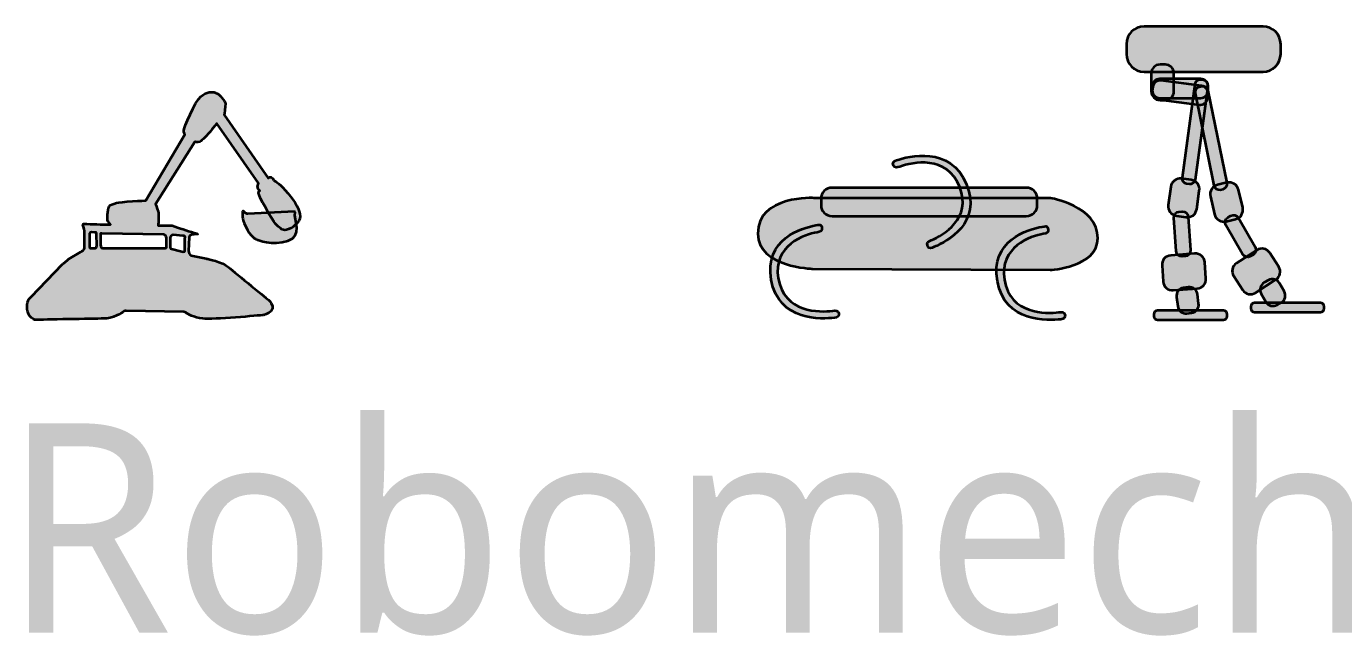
# Model space of a CAD drawing. Header units: inches. Extents: x 0.5 to 29.5, y -10.6 to -3.5.
# Drawn here: x 0.49 to 15.01, y -10.6 to -3.89 of the extents above; entities that cross this region are included whole.
import ezdxf

# ---------------------------------------------------------------- set-up
doc = ezdxf.new("R2010")
doc.units = ezdxf.units.IN
doc.header["$MEASUREMENT"] = 0
doc.layers.add('Layer 1', color=7, linetype='Continuous', lineweight=0)

# ---------------------------------------------------------------- blocks, each defined once
blk = doc.blocks.new('Block_1')
at = {"layer": 'Layer 1', "true_color": 0x000000, "transparency": 33554687}
h = blk.add_hatch(color=18, dxfattribs=at)
h.dxf.hatch_style = 2
edge = h.paths.add_edge_path()
edge.add_spline(control_points=[(11.765, -6.576), (11.765, -6.576), (9.149, -6.562), (9.149, -6.562), (9.149, -6.562), (8.55, -6.549), (8.546, -6.177), (8.543, -5.749), (9.17, -5.784), (9.17, -5.784), (9.17, -5.784), (11.762, -5.784), (11.762, -5.784), (11.762, -5.784), (12.289, -5.87), (12.289, -6.226), (12.289, -6.545), (11.765, -6.576), (11.765, -6.576)], knot_values=[0, 0, 0, 0, 1, 1, 1, 2, 2, 2, 3, 3, 3, 4, 4, 4, 5, 5, 5, 6, 6, 6, 6], degree=3, periodic=0)
at = {"layer": 'Layer 1', "color": 18, "lineweight": 35, "true_color": 0x000000}
blk.add_lwpolyline([(11.812, -5.763)], dxfattribs=at)
blk.add_open_spline([(11.765, -6.576), (11.765, -6.576), (9.149, -6.562), (9.149, -6.562), (9.149, -6.562), (8.55, -6.549), (8.546, -6.177), (8.543, -5.749), (9.17, -5.784), (9.17, -5.784), (9.17, -5.784), (11.762, -5.784), (11.762, -5.784), (11.762, -5.784), (12.289, -5.87), (12.289, -6.226), (12.289, -6.545), (11.765, -6.576), (11.765, -6.576)], degree=3, knots=[0, 0, 0, 0, 1, 1, 1, 2, 2, 2, 3, 3, 3, 4, 4, 4, 5, 5, 5, 6, 6, 6, 6], dxfattribs=at)
blk = doc.blocks.new('Block_0')
at = {"layer": 'Layer 1', "true_color": 0x000000, "transparency": 33554687}
h = blk.add_hatch(color=18, dxfattribs=at)
h.dxf.hatch_style = 2
edge = h.paths.add_edge_path()
edge.add_spline(control_points=[(10.418, -6.318), (10.43, -6.348), (10.456, -6.334), (10.486, -6.322), (10.634, -6.262), (11.013, -6.057), (10.843, -5.634), (10.669, -5.199), (10.202, -5.325), (10.073, -5.367), (10.042, -5.377), (10.026, -5.396), (10.038, -5.426), (10.038, -5.426), (10.038, -5.426), (10.038, -5.426), (10.049, -5.455), (10.081, -5.45), (10.11, -5.439), (10.246, -5.39), (10.629, -5.306), (10.77, -5.664), (10.904, -6.008), (10.587, -6.197), (10.456, -6.248), (10.426, -6.26), (10.401, -6.275), (10.413, -6.304), (10.413, -6.304), (10.418, -6.318), (10.418, -6.318)], knot_values=[0, 0, 0, 0, 1, 1, 1, 2, 2, 2, 3, 3, 3, 4, 4, 4, 5, 5, 5, 6, 6, 6, 7, 7, 7, 8, 8, 8, 9, 9, 9, 10, 10, 10, 10], degree=3, periodic=0)
h = blk.add_hatch(color=18, dxfattribs=at)
h.dxf.hatch_style = 2
edge = h.paths.add_edge_path()
edge.add_spline(control_points=[(11.501, -5.984), (11.501, -5.984), (9.364, -5.984), (9.364, -5.984), (9.296, -5.984), (9.242, -5.929), (9.242, -5.862), (9.242, -5.862), (9.242, -5.793), (9.242, -5.793), (9.242, -5.725), (9.296, -5.67), (9.364, -5.67), (9.364, -5.67), (11.501, -5.67), (11.501, -5.67), (11.568, -5.67), (11.623, -5.725), (11.623, -5.793), (11.623, -5.793), (11.623, -5.862), (11.623, -5.862), (11.623, -5.929), (11.568, -5.984), (11.501, -5.984)], knot_values=[0, 0, 0, 0, 1, 1, 1, 2, 2, 2, 3, 3, 3, 4, 4, 4, 5, 5, 5, 6, 6, 6, 7, 7, 7, 8, 8, 8, 8], degree=3, periodic=0)
h = blk.add_hatch(color=18, dxfattribs=at)
h.dxf.hatch_style = 2
edge = h.paths.add_edge_path()
edge.add_spline(control_points=[(9.25, -6.102), (9.245, -6.07), (9.216, -6.078), (9.185, -6.084), (9.027, -6.112), (8.614, -6.234), (8.693, -6.683), (8.773, -7.145), (9.256, -7.118), (9.391, -7.103), (9.423, -7.1), (9.443, -7.085), (9.438, -7.053), (9.438, -7.053), (9.438, -7.053), (9.438, -7.053), (9.433, -7.023), (9.401, -7.021), (9.37, -7.025), (9.226, -7.045), (8.834, -7.048), (8.771, -6.668), (8.71, -6.304), (9.06, -6.185), (9.199, -6.162), (9.23, -6.157), (9.258, -6.147), (9.252, -6.116), (9.252, -6.116), (9.25, -6.102), (9.25, -6.102)], knot_values=[0, 0, 0, 0, 1, 1, 1, 2, 2, 2, 3, 3, 3, 4, 4, 4, 5, 5, 5, 6, 6, 6, 7, 7, 7, 8, 8, 8, 9, 9, 9, 10, 10, 10, 10], degree=3, periodic=0)
h = blk.add_hatch(color=18, dxfattribs=at)
h.dxf.hatch_style = 2
edge = h.paths.add_edge_path()
edge.add_spline(control_points=[(11.74, -6.118), (11.735, -6.087), (11.706, -6.095), (11.675, -6.1), (11.518, -6.128), (11.104, -6.25), (11.183, -6.699), (11.264, -7.161), (11.746, -7.134), (11.882, -7.12), (11.914, -7.116), (11.933, -7.102), (11.928, -7.07), (11.928, -7.07), (11.928, -7.07), (11.928, -7.07), (11.923, -7.039), (11.891, -7.037), (11.86, -7.041), (11.716, -7.062), (11.324, -7.064), (11.261, -6.685), (11.201, -6.321), (11.55, -6.202), (11.689, -6.179), (11.72, -6.173), (11.748, -6.164), (11.743, -6.132), (11.743, -6.132), (11.74, -6.118), (11.74, -6.118)], knot_values=[0, 0, 0, 0, 1, 1, 1, 2, 2, 2, 3, 3, 3, 4, 4, 4, 5, 5, 5, 6, 6, 6, 7, 7, 7, 8, 8, 8, 9, 9, 9, 10, 10, 10, 10], degree=3, periodic=0)
at = {"layer": 'Layer 1', "color": 18, "lineweight": 35, "true_color": 0x000000}
for points, knots in [([(10.418, -6.318), (10.43, -6.348), (10.456, -6.334), (10.486, -6.322), (10.634, -6.262), (11.013, -6.057), (10.843, -5.634), (10.669, -5.199), (10.202, -5.325), (10.073, -5.367), (10.042, -5.377), (10.026, -5.396), (10.038, -5.426), (10.038, -5.426), (10.038, -5.426), (10.038, -5.426), (10.049, -5.455), (10.081, -5.45), (10.11, -5.439), (10.246, -5.39), (10.629, -5.306), (10.77, -5.664), (10.904, -6.008), (10.587, -6.197), (10.456, -6.248), (10.426, -6.26), (10.401, -6.275), (10.413, -6.304), (10.413, -6.304), (10.418, -6.318), (10.418, -6.318)], [0, 0, 0, 0, 1, 1, 1, 2, 2, 2, 3, 3, 3, 4, 4, 4, 5, 5, 5, 6, 6, 6, 7, 7, 7, 8, 8, 8, 9, 9, 9, 10, 10, 10, 10]), ([(11.501, -5.984), (11.501, -5.984), (9.364, -5.984), (9.364, -5.984), (9.296, -5.984), (9.242, -5.929), (9.242, -5.862), (9.242, -5.862), (9.242, -5.793), (9.242, -5.793), (9.242, -5.725), (9.296, -5.67), (9.364, -5.67), (9.364, -5.67), (11.501, -5.67), (11.501, -5.67), (11.568, -5.67), (11.623, -5.725), (11.623, -5.793), (11.623, -5.793), (11.623, -5.862), (11.623, -5.862), (11.623, -5.929), (11.568, -5.984), (11.501, -5.984)], [0, 0, 0, 0, 1, 1, 1, 2, 2, 2, 3, 3, 3, 4, 4, 4, 5, 5, 5, 6, 6, 6, 7, 7, 7, 8, 8, 8, 8]), ([(9.25, -6.102), (9.245, -6.07), (9.216, -6.078), (9.185, -6.084), (9.027, -6.112), (8.614, -6.234), (8.693, -6.683), (8.773, -7.145), (9.256, -7.118), (9.391, -7.103), (9.423, -7.1), (9.443, -7.085), (9.438, -7.053), (9.438, -7.053), (9.438, -7.053), (9.438, -7.053), (9.433, -7.023), (9.401, -7.021), (9.37, -7.025), (9.226, -7.045), (8.834, -7.048), (8.771, -6.668), (8.71, -6.304), (9.06, -6.185), (9.199, -6.162), (9.23, -6.157), (9.258, -6.147), (9.252, -6.116), (9.252, -6.116), (9.25, -6.102), (9.25, -6.102)], [0, 0, 0, 0, 1, 1, 1, 2, 2, 2, 3, 3, 3, 4, 4, 4, 5, 5, 5, 6, 6, 6, 7, 7, 7, 8, 8, 8, 9, 9, 9, 10, 10, 10, 10]), ([(11.74, -6.118), (11.735, -6.087), (11.706, -6.095), (11.675, -6.1), (11.518, -6.128), (11.104, -6.25), (11.183, -6.699), (11.264, -7.161), (11.746, -7.134), (11.882, -7.12), (11.914, -7.116), (11.933, -7.102), (11.928, -7.07), (11.928, -7.07), (11.928, -7.07), (11.928, -7.07), (11.923, -7.039), (11.891, -7.037), (11.86, -7.041), (11.716, -7.062), (11.324, -7.064), (11.261, -6.685), (11.201, -6.321), (11.55, -6.202), (11.689, -6.179), (11.72, -6.173), (11.748, -6.164), (11.743, -6.132), (11.743, -6.132), (11.74, -6.118), (11.74, -6.118)], [0, 0, 0, 0, 1, 1, 1, 2, 2, 2, 3, 3, 3, 4, 4, 4, 5, 5, 5, 6, 6, 6, 7, 7, 7, 8, 8, 8, 9, 9, 9, 10, 10, 10, 10])]:
    blk.add_open_spline(points, degree=3, knots=knots, dxfattribs=at)
at = {"layer": 'Layer 1'}
blk.add_blockref('Block_1', (0, 0), dxfattribs=at)
blk = doc.blocks.new('Block_6')
at = {"layer": 'Layer 1', "true_color": 0x000000, "transparency": 33554687}
h = blk.add_hatch(color=18, dxfattribs=at)
h.dxf.hatch_style = 2
edge = h.paths.add_edge_path()
edge.add_spline(control_points=[(14.108, -4.394), (14.108, -4.394), (12.799, -4.394), (12.799, -4.394), (12.691, -4.394), (12.604, -4.306), (12.604, -4.199), (12.604, -4.199), (12.604, -4.089), (12.604, -4.089), (12.604, -3.981), (12.691, -3.894), (12.799, -3.894), (12.799, -3.894), (14.108, -3.894), (14.108, -3.894), (14.215, -3.894), (14.302, -3.981), (14.302, -4.089), (14.302, -4.089), (14.302, -4.199), (14.302, -4.199), (14.302, -4.306), (14.215, -4.394), (14.108, -4.394)], knot_values=[0, 0, 0, 0, 1, 1, 1, 2, 2, 2, 3, 3, 3, 4, 4, 4, 5, 5, 5, 6, 6, 6, 7, 7, 7, 8, 8, 8, 8], degree=3, periodic=0)
h = blk.add_hatch(color=18, dxfattribs=at)
h.dxf.hatch_style = 2
edge = h.paths.add_edge_path()
edge.add_spline(control_points=[(13.029, -4.706), (13.029, -4.706), (12.974, -4.706), (12.974, -4.706), (12.92, -4.706), (12.877, -4.663), (12.877, -4.609), (12.877, -4.609), (12.877, -4.412), (12.877, -4.412), (12.877, -4.358), (12.92, -4.314), (12.974, -4.314), (12.974, -4.314), (13.029, -4.314), (13.029, -4.314), (13.083, -4.314), (13.127, -4.358), (13.127, -4.412), (13.127, -4.412), (13.127, -4.609), (13.127, -4.609), (13.127, -4.663), (13.083, -4.706), (13.029, -4.706)], knot_values=[0, 0, 0, 0, 1, 1, 1, 2, 2, 2, 3, 3, 3, 4, 4, 4, 5, 5, 5, 6, 6, 6, 7, 7, 7, 8, 8, 8, 8], degree=3, periodic=0)
h = blk.add_hatch(color=18, dxfattribs=at)
h.dxf.hatch_style = 2
edge = h.paths.add_edge_path()
edge.add_spline(control_points=[(12.986, -4.49), (12.986, -4.49), (13.431, -4.549), (13.431, -4.549), (13.476, -4.555), (13.508, -4.596), (13.502, -4.641), (13.502, -4.641), (13.496, -4.687), (13.496, -4.687), (13.49, -4.732), (13.449, -4.763), (13.404, -4.757), (13.404, -4.757), (12.958, -4.699), (12.958, -4.699), (12.913, -4.693), (12.882, -4.652), (12.888, -4.607), (12.888, -4.607), (12.894, -4.561), (12.894, -4.561), (12.9, -4.516), (12.941, -4.484), (12.986, -4.49)], knot_values=[0, 0, 0, 0, 1, 1, 1, 2, 2, 2, 3, 3, 3, 4, 4, 4, 5, 5, 5, 6, 6, 6, 7, 7, 7, 8, 8, 8, 8], degree=3, periodic=0)
h = blk.add_hatch(color=18, dxfattribs=at)
h.dxf.hatch_style = 2
edge = h.paths.add_edge_path()
edge.add_spline(control_points=[(12.97, -4.473), (12.97, -4.473), (13.42, -4.473), (13.42, -4.473), (13.465, -4.473), (13.502, -4.51), (13.502, -4.555), (13.502, -4.555), (13.502, -4.601), (13.502, -4.601), (13.502, -4.647), (13.465, -4.683), (13.42, -4.683), (13.42, -4.683), (12.97, -4.683), (12.97, -4.683), (12.925, -4.683), (12.888, -4.647), (12.888, -4.601), (12.888, -4.601), (12.888, -4.555), (12.888, -4.555), (12.888, -4.51), (12.925, -4.473), (12.97, -4.473)], knot_values=[0, 0, 0, 0, 1, 1, 1, 2, 2, 2, 3, 3, 3, 4, 4, 4, 5, 5, 5, 6, 6, 6, 7, 7, 7, 8, 8, 8, 8], degree=3, periodic=0)
h = blk.add_hatch(color=18, dxfattribs=at)
h.dxf.hatch_style = 2
edge = h.paths.add_edge_path()
edge.add_spline(control_points=[(13.298, -5.629), (13.298, -5.629), (13.266, -5.624), (13.266, -5.624), (13.234, -5.62), (13.212, -5.591), (13.216, -5.56), (13.216, -5.56), (13.357, -4.531), (13.357, -4.531), (13.361, -4.5), (13.39, -4.478), (13.421, -4.482), (13.421, -4.482), (13.454, -4.486), (13.454, -4.486), (13.485, -4.491), (13.507, -4.52), (13.503, -4.551), (13.503, -4.551), (13.363, -5.58), (13.363, -5.58), (13.358, -5.611), (13.329, -5.633), (13.298, -5.629)], knot_values=[0, 0, 0, 0, 1, 1, 1, 2, 2, 2, 3, 3, 3, 4, 4, 4, 5, 5, 5, 6, 6, 6, 7, 7, 7, 8, 8, 8, 8], degree=3, periodic=0)
h = blk.add_hatch(color=18, dxfattribs=at)
h.dxf.hatch_style = 2
edge = h.paths.add_edge_path()
edge.add_spline(control_points=[(13.667, -5.685), (13.667, -5.685), (13.635, -5.692), (13.635, -5.692), (13.604, -5.698), (13.574, -5.678), (13.567, -5.647), (13.567, -5.647), (13.359, -4.63), (13.359, -4.63), (13.353, -4.599), (13.373, -4.568), (13.404, -4.562), (13.404, -4.562), (13.436, -4.556), (13.436, -4.556), (13.467, -4.549), (13.498, -4.569), (13.504, -4.6), (13.504, -4.6), (13.712, -5.617), (13.712, -5.617), (13.718, -5.648), (13.698, -5.679), (13.667, -5.685)], knot_values=[0, 0, 0, 0, 1, 1, 1, 2, 2, 2, 3, 3, 3, 4, 4, 4, 5, 5, 5, 6, 6, 6, 7, 7, 7, 8, 8, 8, 8], degree=3, periodic=0)
h = blk.add_hatch(color=18, dxfattribs=at)
h.dxf.hatch_style = 2
edge = h.paths.add_edge_path()
edge.add_spline(control_points=[(13.258, -5.995), (13.258, -5.995), (13.154, -5.98), (13.154, -5.98), (13.096, -5.972), (13.055, -5.919), (13.063, -5.861), (13.063, -5.861), (13.091, -5.66), (13.091, -5.66), (13.099, -5.602), (13.153, -5.562), (13.211, -5.57), (13.211, -5.57), (13.316, -5.584), (13.316, -5.584), (13.374, -5.593), (13.414, -5.646), (13.406, -5.704), (13.406, -5.704), (13.378, -5.905), (13.378, -5.905), (13.37, -5.963), (13.316, -6.003), (13.258, -5.995)], knot_values=[0, 0, 0, 0, 1, 1, 1, 2, 2, 2, 3, 3, 3, 4, 4, 4, 5, 5, 5, 6, 6, 6, 7, 7, 7, 8, 8, 8, 8], degree=3, periodic=0)
h = blk.add_hatch(color=18, dxfattribs=at)
h.dxf.hatch_style = 2
edge = h.paths.add_edge_path()
edge.add_spline(control_points=[(13.804, -6.018), (13.804, -6.018), (13.702, -6.042), (13.702, -6.042), (13.645, -6.055), (13.587, -6.019), (13.574, -5.962), (13.574, -5.962), (13.528, -5.766), (13.528, -5.766), (13.515, -5.709), (13.551, -5.651), (13.608, -5.638), (13.608, -5.638), (13.71, -5.614), (13.71, -5.614), (13.767, -5.601), (13.825, -5.637), (13.838, -5.694), (13.838, -5.694), (13.884, -5.889), (13.884, -5.889), (13.897, -5.947), (13.861, -6.005), (13.804, -6.018)], knot_values=[0, 0, 0, 0, 1, 1, 1, 2, 2, 2, 3, 3, 3, 4, 4, 4, 5, 5, 5, 6, 6, 6, 7, 7, 7, 8, 8, 8, 8], degree=3, periodic=0)
h = blk.add_hatch(color=18, dxfattribs=at)
h.dxf.hatch_style = 2
edge = h.paths.add_edge_path()
edge.add_spline(control_points=[(13.218, -6.428), (13.218, -6.428), (13.253, -6.425), (13.253, -6.425), (13.287, -6.423), (13.313, -6.393), (13.31, -6.359), (13.31, -6.359), (13.284, -5.99), (13.284, -5.99), (13.281, -5.956), (13.251, -5.93), (13.217, -5.932), (13.217, -5.932), (13.182, -5.935), (13.182, -5.935), (13.148, -5.937), (13.122, -5.967), (13.125, -6.001), (13.125, -6.001), (13.152, -6.37), (13.152, -6.37), (13.154, -6.405), (13.184, -6.43), (13.218, -6.428)], knot_values=[0, 0, 0, 0, 1, 1, 1, 2, 2, 2, 3, 3, 3, 4, 4, 4, 5, 5, 5, 6, 6, 6, 7, 7, 7, 8, 8, 8, 8], degree=3, periodic=0)
h = blk.add_hatch(color=18, dxfattribs=at)
h.dxf.hatch_style = 2
edge = h.paths.add_edge_path()
edge.add_spline(control_points=[(13.968, -6.425), (13.968, -6.425), (13.998, -6.408), (13.998, -6.408), (14.028, -6.391), (14.038, -6.353), (14.021, -6.323), (14.021, -6.323), (13.836, -6.003), (13.836, -6.003), (13.819, -5.973), (13.781, -5.963), (13.751, -5.98), (13.751, -5.98), (13.721, -5.998), (13.721, -5.998), (13.691, -6.015), (13.681, -6.053), (13.698, -6.082), (13.698, -6.082), (13.883, -6.403), (13.883, -6.403), (13.9, -6.432), (13.938, -6.443), (13.968, -6.425)], knot_values=[0, 0, 0, 0, 1, 1, 1, 2, 2, 2, 3, 3, 3, 4, 4, 4, 5, 5, 5, 6, 6, 6, 7, 7, 7, 8, 8, 8, 8], degree=3, periodic=0)
h = blk.add_hatch(color=18, dxfattribs=at)
h.dxf.hatch_style = 2
edge = h.paths.add_edge_path()
edge.add_spline(control_points=[(14.25, -6.681), (14.25, -6.681), (14.025, -6.827), (14.025, -6.827), (13.978, -6.857), (13.915, -6.844), (13.884, -6.797), (13.884, -6.797), (13.785, -6.643), (13.785, -6.643), (13.755, -6.596), (13.768, -6.533), (13.815, -6.502), (13.815, -6.502), (14.04, -6.357), (14.04, -6.357), (14.087, -6.326), (14.15, -6.34), (14.181, -6.387), (14.181, -6.387), (14.28, -6.541), (14.28, -6.541), (14.311, -6.588), (14.297, -6.651), (14.25, -6.681)], knot_values=[0, 0, 0, 0, 1, 1, 1, 2, 2, 2, 3, 3, 3, 4, 4, 4, 5, 5, 5, 6, 6, 6, 7, 7, 7, 8, 8, 8, 8], degree=3, periodic=0)
h = blk.add_hatch(color=18, dxfattribs=at)
h.dxf.hatch_style = 2
edge = h.paths.add_edge_path()
edge.add_spline(control_points=[(13.384, -6.78), (13.384, -6.78), (13.12, -6.8), (13.12, -6.8), (13.063, -6.804), (13.013, -6.761), (13.009, -6.704), (13.009, -6.704), (12.996, -6.526), (12.996, -6.526), (12.991, -6.469), (13.034, -6.419), (13.091, -6.415), (13.091, -6.415), (13.355, -6.395), (13.355, -6.395), (13.412, -6.391), (13.462, -6.434), (13.466, -6.491), (13.466, -6.491), (13.479, -6.669), (13.479, -6.669), (13.483, -6.726), (13.441, -6.776), (13.384, -6.78)], knot_values=[0, 0, 0, 0, 1, 1, 1, 2, 2, 2, 3, 3, 3, 4, 4, 4, 5, 5, 5, 6, 6, 6, 7, 7, 7, 8, 8, 8, 8], degree=3, periodic=0)
h = blk.add_hatch(color=18, dxfattribs=at)
h.dxf.hatch_style = 2
edge = h.paths.add_edge_path()
edge.add_spline(control_points=[(14.121, -6.715), (14.121, -6.715), (14.166, -6.689), (14.166, -6.689), (14.209, -6.664), (14.265, -6.679), (14.29, -6.722), (14.29, -6.722), (14.341, -6.811), (14.341, -6.811), (14.366, -6.854), (14.351, -6.91), (14.308, -6.935), (14.308, -6.935), (14.263, -6.96), (14.263, -6.96), (14.22, -6.986), (14.164, -6.971), (14.139, -6.927), (14.139, -6.927), (14.088, -6.839), (14.088, -6.839), (14.063, -6.795), (14.078, -6.74), (14.121, -6.715)], knot_values=[0, 0, 0, 0, 1, 1, 1, 2, 2, 2, 3, 3, 3, 4, 4, 4, 5, 5, 5, 6, 6, 6, 7, 7, 7, 8, 8, 8, 8], degree=3, periodic=0)
h = blk.add_hatch(color=18, dxfattribs=at)
h.dxf.hatch_style = 2
edge = h.paths.add_edge_path()
edge.add_spline(control_points=[(13.233, -6.772), (13.233, -6.772), (13.284, -6.766), (13.284, -6.766), (13.334, -6.759), (13.379, -6.794), (13.386, -6.844), (13.386, -6.844), (13.399, -6.946), (13.399, -6.946), (13.406, -6.995), (13.371, -7.041), (13.321, -7.047), (13.321, -7.047), (13.27, -7.054), (13.27, -7.054), (13.221, -7.061), (13.175, -7.026), (13.168, -6.976), (13.168, -6.976), (13.155, -6.874), (13.155, -6.874), (13.149, -6.825), (13.184, -6.779), (13.233, -6.772)], knot_values=[0, 0, 0, 0, 1, 1, 1, 2, 2, 2, 3, 3, 3, 4, 4, 4, 5, 5, 5, 6, 6, 6, 7, 7, 7, 8, 8, 8, 8], degree=3, periodic=0)
h = blk.add_hatch(color=18, dxfattribs=at)
h.dxf.hatch_style = 2
edge = h.paths.add_edge_path()
edge.add_spline(control_points=[(14.74, -7.041), (14.74, -7.041), (14.013, -7.041), (14.013, -7.041), (13.991, -7.041), (13.973, -7.023), (13.973, -7.001), (13.973, -7.001), (13.973, -6.978), (13.973, -6.978), (13.973, -6.956), (13.991, -6.938), (14.013, -6.938), (14.013, -6.938), (14.74, -6.938), (14.74, -6.938), (14.762, -6.938), (14.78, -6.956), (14.78, -6.978), (14.78, -6.978), (14.78, -7.001), (14.78, -7.001), (14.78, -7.023), (14.762, -7.041), (14.74, -7.041)], knot_values=[0, 0, 0, 0, 1, 1, 1, 2, 2, 2, 3, 3, 3, 4, 4, 4, 5, 5, 5, 6, 6, 6, 7, 7, 7, 8, 8, 8, 8], degree=3, periodic=0)
h = blk.add_hatch(color=18, dxfattribs=at)
h.dxf.hatch_style = 2
edge = h.paths.add_edge_path()
edge.add_spline(control_points=[(13.672, -7.126), (13.672, -7.126), (12.945, -7.126), (12.945, -7.126), (12.923, -7.126), (12.905, -7.108), (12.905, -7.086), (12.905, -7.086), (12.905, -7.063), (12.905, -7.063), (12.905, -7.041), (12.923, -7.023), (12.945, -7.023), (12.945, -7.023), (13.672, -7.023), (13.672, -7.023), (13.694, -7.023), (13.712, -7.041), (13.712, -7.063), (13.712, -7.063), (13.712, -7.086), (13.712, -7.086), (13.712, -7.108), (13.694, -7.126), (13.672, -7.126)], knot_values=[0, 0, 0, 0, 1, 1, 1, 2, 2, 2, 3, 3, 3, 4, 4, 4, 5, 5, 5, 6, 6, 6, 7, 7, 7, 8, 8, 8, 8], degree=3, periodic=0)
at = {"layer": 'Layer 1', "color": 18, "lineweight": 35, "true_color": 0x000000}
for points in [[(14.108, -4.394), (14.108, -4.394), (12.799, -4.394), (12.799, -4.394), (12.691, -4.394), (12.604, -4.306), (12.604, -4.199), (12.604, -4.199), (12.604, -4.089), (12.604, -4.089), (12.604, -3.981), (12.691, -3.894), (12.799, -3.894), (12.799, -3.894), (14.108, -3.894), (14.108, -3.894), (14.215, -3.894), (14.302, -3.981), (14.302, -4.089), (14.302, -4.089), (14.302, -4.199), (14.302, -4.199), (14.302, -4.306), (14.215, -4.394), (14.108, -4.394)], [(13.029, -4.706), (13.029, -4.706), (12.974, -4.706), (12.974, -4.706), (12.92, -4.706), (12.877, -4.663), (12.877, -4.609), (12.877, -4.609), (12.877, -4.412), (12.877, -4.412), (12.877, -4.358), (12.92, -4.314), (12.974, -4.314), (12.974, -4.314), (13.029, -4.314), (13.029, -4.314), (13.083, -4.314), (13.127, -4.358), (13.127, -4.412), (13.127, -4.412), (13.127, -4.609), (13.127, -4.609), (13.127, -4.663), (13.083, -4.706), (13.029, -4.706)], [(12.986, -4.49), (12.986, -4.49), (13.431, -4.549), (13.431, -4.549), (13.476, -4.555), (13.508, -4.596), (13.502, -4.641), (13.502, -4.641), (13.496, -4.687), (13.496, -4.687), (13.49, -4.732), (13.449, -4.763), (13.404, -4.757), (13.404, -4.757), (12.958, -4.699), (12.958, -4.699), (12.913, -4.693), (12.882, -4.652), (12.888, -4.607), (12.888, -4.607), (12.894, -4.561), (12.894, -4.561), (12.9, -4.516), (12.941, -4.484), (12.986, -4.49)], [(12.97, -4.473), (12.97, -4.473), (13.42, -4.473), (13.42, -4.473), (13.465, -4.473), (13.502, -4.51), (13.502, -4.555), (13.502, -4.555), (13.502, -4.601), (13.502, -4.601), (13.502, -4.647), (13.465, -4.683), (13.42, -4.683), (13.42, -4.683), (12.97, -4.683), (12.97, -4.683), (12.925, -4.683), (12.888, -4.647), (12.888, -4.601), (12.888, -4.601), (12.888, -4.555), (12.888, -4.555), (12.888, -4.51), (12.925, -4.473), (12.97, -4.473)], [(13.298, -5.629), (13.298, -5.629), (13.266, -5.624), (13.266, -5.624), (13.234, -5.62), (13.212, -5.591), (13.216, -5.56), (13.216, -5.56), (13.357, -4.531), (13.357, -4.531), (13.361, -4.5), (13.39, -4.478), (13.421, -4.482), (13.421, -4.482), (13.454, -4.486), (13.454, -4.486), (13.485, -4.491), (13.507, -4.52), (13.503, -4.551), (13.503, -4.551), (13.363, -5.58), (13.363, -5.58), (13.358, -5.611), (13.329, -5.633), (13.298, -5.629)], [(13.667, -5.685), (13.667, -5.685), (13.635, -5.692), (13.635, -5.692), (13.604, -5.698), (13.574, -5.678), (13.567, -5.647), (13.567, -5.647), (13.359, -4.63), (13.359, -4.63), (13.353, -4.599), (13.373, -4.568), (13.404, -4.562), (13.404, -4.562), (13.436, -4.556), (13.436, -4.556), (13.467, -4.549), (13.498, -4.569), (13.504, -4.6), (13.504, -4.6), (13.712, -5.617), (13.712, -5.617), (13.718, -5.648), (13.698, -5.679), (13.667, -5.685)], [(13.258, -5.995), (13.258, -5.995), (13.154, -5.98), (13.154, -5.98), (13.096, -5.972), (13.055, -5.919), (13.063, -5.861), (13.063, -5.861), (13.091, -5.66), (13.091, -5.66), (13.099, -5.602), (13.153, -5.562), (13.211, -5.57), (13.211, -5.57), (13.316, -5.584), (13.316, -5.584), (13.374, -5.593), (13.414, -5.646), (13.406, -5.704), (13.406, -5.704), (13.378, -5.905), (13.378, -5.905), (13.37, -5.963), (13.316, -6.003), (13.258, -5.995)], [(13.804, -6.018), (13.804, -6.018), (13.702, -6.042), (13.702, -6.042), (13.645, -6.055), (13.587, -6.019), (13.574, -5.962), (13.574, -5.962), (13.528, -5.766), (13.528, -5.766), (13.515, -5.709), (13.551, -5.651), (13.608, -5.638), (13.608, -5.638), (13.71, -5.614), (13.71, -5.614), (13.767, -5.601), (13.825, -5.637), (13.838, -5.694), (13.838, -5.694), (13.884, -5.889), (13.884, -5.889), (13.897, -5.947), (13.861, -6.005), (13.804, -6.018)], [(13.218, -6.428), (13.218, -6.428), (13.253, -6.425), (13.253, -6.425), (13.287, -6.423), (13.313, -6.393), (13.31, -6.359), (13.31, -6.359), (13.284, -5.99), (13.284, -5.99), (13.281, -5.956), (13.251, -5.93), (13.217, -5.932), (13.217, -5.932), (13.182, -5.935), (13.182, -5.935), (13.148, -5.937), (13.122, -5.967), (13.125, -6.001), (13.125, -6.001), (13.152, -6.37), (13.152, -6.37), (13.154, -6.405), (13.184, -6.43), (13.218, -6.428)], [(13.968, -6.425), (13.968, -6.425), (13.998, -6.408), (13.998, -6.408), (14.028, -6.391), (14.038, -6.353), (14.021, -6.323), (14.021, -6.323), (13.836, -6.003), (13.836, -6.003), (13.819, -5.973), (13.781, -5.963), (13.751, -5.98), (13.751, -5.98), (13.721, -5.998), (13.721, -5.998), (13.691, -6.015), (13.681, -6.053), (13.698, -6.082), (13.698, -6.082), (13.883, -6.403), (13.883, -6.403), (13.9, -6.432), (13.938, -6.443), (13.968, -6.425)], [(14.25, -6.681), (14.25, -6.681), (14.025, -6.827), (14.025, -6.827), (13.978, -6.857), (13.915, -6.844), (13.884, -6.797), (13.884, -6.797), (13.785, -6.643), (13.785, -6.643), (13.755, -6.596), (13.768, -6.533), (13.815, -6.502), (13.815, -6.502), (14.04, -6.357), (14.04, -6.357), (14.087, -6.326), (14.15, -6.34), (14.181, -6.387), (14.181, -6.387), (14.28, -6.541), (14.28, -6.541), (14.311, -6.588), (14.297, -6.651), (14.25, -6.681)], [(13.384, -6.78), (13.384, -6.78), (13.12, -6.8), (13.12, -6.8), (13.063, -6.804), (13.013, -6.761), (13.009, -6.704), (13.009, -6.704), (12.996, -6.526), (12.996, -6.526), (12.991, -6.469), (13.034, -6.419), (13.091, -6.415), (13.091, -6.415), (13.355, -6.395), (13.355, -6.395), (13.412, -6.391), (13.462, -6.434), (13.466, -6.491), (13.466, -6.491), (13.479, -6.669), (13.479, -6.669), (13.483, -6.726), (13.441, -6.776), (13.384, -6.78)], [(14.121, -6.715), (14.121, -6.715), (14.166, -6.689), (14.166, -6.689), (14.209, -6.664), (14.265, -6.679), (14.29, -6.722), (14.29, -6.722), (14.341, -6.811), (14.341, -6.811), (14.366, -6.854), (14.351, -6.91), (14.308, -6.935), (14.308, -6.935), (14.263, -6.96), (14.263, -6.96), (14.22, -6.986), (14.164, -6.971), (14.139, -6.927), (14.139, -6.927), (14.088, -6.839), (14.088, -6.839), (14.063, -6.795), (14.078, -6.74), (14.121, -6.715)], [(13.233, -6.772), (13.233, -6.772), (13.284, -6.766), (13.284, -6.766), (13.334, -6.759), (13.379, -6.794), (13.386, -6.844), (13.386, -6.844), (13.399, -6.946), (13.399, -6.946), (13.406, -6.995), (13.371, -7.041), (13.321, -7.047), (13.321, -7.047), (13.27, -7.054), (13.27, -7.054), (13.221, -7.061), (13.175, -7.026), (13.168, -6.976), (13.168, -6.976), (13.155, -6.874), (13.155, -6.874), (13.149, -6.825), (13.184, -6.779), (13.233, -6.772)], [(14.74, -7.041), (14.74, -7.041), (14.013, -7.041), (14.013, -7.041), (13.991, -7.041), (13.973, -7.023), (13.973, -7.001), (13.973, -7.001), (13.973, -6.978), (13.973, -6.978), (13.973, -6.956), (13.991, -6.938), (14.013, -6.938), (14.013, -6.938), (14.74, -6.938), (14.74, -6.938), (14.762, -6.938), (14.78, -6.956), (14.78, -6.978), (14.78, -6.978), (14.78, -7.001), (14.78, -7.001), (14.78, -7.023), (14.762, -7.041), (14.74, -7.041)], [(13.672, -7.126), (13.672, -7.126), (12.945, -7.126), (12.945, -7.126), (12.923, -7.126), (12.905, -7.108), (12.905, -7.086), (12.905, -7.086), (12.905, -7.063), (12.905, -7.063), (12.905, -7.041), (12.923, -7.023), (12.945, -7.023), (12.945, -7.023), (13.672, -7.023), (13.672, -7.023), (13.694, -7.023), (13.712, -7.041), (13.712, -7.063), (13.712, -7.063), (13.712, -7.086), (13.712, -7.086), (13.712, -7.108), (13.694, -7.126), (13.672, -7.126)]]:
    blk.add_open_spline(points, degree=3, knots=[0, 0, 0, 0, 1, 1, 1, 2, 2, 2, 3, 3, 3, 4, 4, 4, 5, 5, 5, 6, 6, 6, 7, 7, 7, 8, 8, 8, 8], dxfattribs=at)
blk = doc.blocks.new('Block_7')
at = {"layer": 'Layer 1', "true_color": 0x000000, "transparency": 33554687}
h = blk.add_hatch(color=18, dxfattribs=at)
h.dxf.hatch_style = 2
edge = h.paths.add_edge_path()
edge.add_spline(control_points=[(1.188, -6.189), (1.19, -6.169), (1.192, -6.154), (1.242, -6.162), (1.272, -6.168), (1.268, -6.161), (1.266, -6.178), (1.266, -6.178), (1.269, -6.31), (1.269, -6.31), (1.268, -6.327), (1.26, -6.337), (1.242, -6.337), (1.242, -6.337), (1.229, -6.337), (1.229, -6.337), (1.209, -6.337), (1.187, -6.343), (1.188, -6.324), (1.188, -6.324), (1.188, -6.189), (1.188, -6.189)], knot_values=[0, 0, 0, 0, 1, 1, 1, 2, 2, 2, 3, 3, 3, 4, 4, 4, 5, 5, 5, 6, 6, 6, 7, 7, 7, 7], degree=3, periodic=0)
edge = h.paths.add_edge_path()
edge.add_spline(control_points=[(1.31, -6.283), (1.31, -6.283), (1.31, -6.189), (1.31, -6.189), (1.311, -6.171), (1.305, -6.174), (1.323, -6.175), (1.323, -6.175), (2.003, -6.187), (2.003, -6.187), (2.022, -6.188), (2.036, -6.204), (2.035, -6.223), (2.035, -6.223), (2.038, -6.324), (2.038, -6.324), (2.036, -6.342), (2.01, -6.336), (1.992, -6.335), (1.992, -6.335), (1.337, -6.337), (1.337, -6.337), (1.31, -6.337), (1.308, -6.302), (1.31, -6.283)], knot_values=[0, 0, 0, 0, 1, 1, 1, 2, 2, 2, 3, 3, 3, 4, 4, 4, 5, 5, 5, 6, 6, 6, 7, 7, 7, 8, 8, 8, 8], degree=3, periodic=0)
edge = h.paths.add_edge_path()
edge.add_spline(control_points=[(2.078, -6.324), (2.078, -6.324), (2.075, -6.222), (2.075, -6.222), (2.077, -6.203), (2.093, -6.19), (2.111, -6.191), (2.111, -6.191), (2.217, -6.199), (2.217, -6.199), (2.237, -6.201), (2.243, -6.21), (2.24, -6.229), (2.24, -6.229), (2.24, -6.364), (2.24, -6.364), (2.237, -6.384), (2.21, -6.373), (2.191, -6.369), (2.191, -6.369), (2.093, -6.344), (2.093, -6.344), (2.077, -6.34), (2.077, -6.34), (2.078, -6.324)], knot_values=[0, 0, 0, 0, 1, 1, 1, 2, 2, 2, 3, 3, 3, 4, 4, 4, 5, 5, 5, 6, 6, 6, 7, 7, 7, 8, 8, 8, 8], degree=3, periodic=0)
edge = h.paths.add_edge_path()
edge.add_spline(control_points=[(0.507, -7.031), (0.518, -7.084), (0.561, -7.112), (0.58, -7.122), (0.585, -7.124), (0.59, -7.126), (0.596, -7.126), (0.669, -7.124), (1.23, -7.112), (1.343, -7.112), (1.445, -7.112), (1.542, -7.051), (1.571, -7.031), (1.577, -7.027), (1.583, -7.025), (1.591, -7.025), (1.591, -7.025), (2.229, -7.038), (2.229, -7.038), (2.236, -7.038), (2.242, -7.04), (2.248, -7.044), (2.27, -7.06), (2.337, -7.101), (2.436, -7.112), (2.551, -7.125), (3.056, -7.077), (3.106, -7.072), (3.109, -7.072), (3.111, -7.071), (3.114, -7.07), (3.131, -7.064), (3.193, -7.039), (3.204, -7.005), (3.218, -6.964), (3.164, -6.91), (3.164, -6.91), (3.164, -6.91), (2.8, -6.613), (2.719, -6.546), (2.643, -6.483), (2.496, -6.455), (2.478, -6.452), (2.477, -6.452), (2.475, -6.451), (2.474, -6.451), (2.474, -6.451), (2.307, -6.418), (2.307, -6.418), (2.292, -6.413), (2.279, -6.38), (2.28, -6.364), (2.28, -6.364), (2.285, -6.218), (2.285, -6.218), (2.286, -6.204), (2.297, -6.192), (2.311, -6.189), (2.326, -6.186), (2.347, -6.182), (2.368, -6.182), (2.405, -6.182), (2.349, -6.171), (2.342, -6.169), (2.341, -6.169), (2.341, -6.168), (2.34, -6.168), (2.26, -6.141), (2.179, -6.114), (2.098, -6.088), (2.047, -6.086), (1.996, -6.086), (1.944, -6.085), (1.947, -6.056), (1.955, -5.966), (1.943, -5.932), (1.93, -5.892), (1.916, -5.852), (1.916, -5.852), (1.916, -5.852), (2.348, -5.164), (2.348, -5.164), (2.348, -5.164), (2.375, -5.177), (2.402, -5.164), (2.429, -5.15), (2.483, -5.096), (2.537, -5.029), (2.591, -4.962), (2.591, -4.962), (2.591, -4.962), (2.591, -4.962), (3.049, -5.622), (3.049, -5.622), (3.022, -5.676), (3.063, -5.703), (3.063, -5.703), (3.063, -5.703), (3.049, -5.703), (3.049, -5.73), (3.049, -5.757), (3.197, -6.027), (3.238, -6.067), (3.278, -6.108), (3.305, -6.148), (3.359, -6.135), (3.413, -6.121), (3.508, -6.054), (3.508, -5.986), (3.508, -5.919), (3.454, -5.825), (3.373, -5.73), (3.292, -5.636), (3.238, -5.595), (3.224, -5.595), (3.224, -5.595), (3.197, -5.541), (3.17, -5.555), (3.161, -5.56), (3.156, -5.563), (3.155, -5.565), (3.155, -5.565), (2.672, -4.867), (2.672, -4.867), (2.672, -4.867), (2.685, -4.773), (2.685, -4.746), (2.685, -4.719), (2.618, -4.638), (2.577, -4.624), (2.537, -4.611), (2.483, -4.611), (2.415, -4.665), (2.348, -4.719), (2.227, -5.016), (2.227, -5.042), (2.227, -5.069), (2.24, -5.083), (2.24, -5.083), (2.24, -5.083), (1.809, -5.811), (1.809, -5.811), (1.809, -5.811), (1.525, -5.825), (1.485, -5.838), (1.444, -5.852), (1.417, -5.852), (1.404, -5.879), (1.391, -5.906), (1.377, -6.027), (1.391, -6.04), (1.398, -6.048), (1.41, -6.064), (1.419, -6.077), (1.319, -6.074), (1.22, -6.072), (1.121, -6.067), (1.104, -6.067), (1.137, -6.131), (1.134, -6.148), (1.134, -6.148), (1.134, -6.337), (1.134, -6.337), (1.132, -6.349), (1.105, -6.373), (1.094, -6.377), (1.094, -6.377), (0.959, -6.458), (0.959, -6.458), (0.958, -6.459), (0.892, -6.512), (0.892, -6.512), (0.892, -6.512), (0.548, -6.87), (0.548, -6.87), (0.507, -6.897), (0.494, -6.964), (0.507, -7.031)], knot_values=[0, 0, 0, 0, 1, 1, 1, 2, 2, 2, 3, 3, 3, 4, 4, 4, 5, 5, 5, 6, 6, 6, 7, 7, 7, 8, 8, 8, 9, 9, 9, 10, 10, 10, 11, 11, 11, 12, 12, 12, 13, 13, 13, 14, 14, 14, 15, 15, 15, 16, 16, 16, 17, 17, 17, 18, 18, 18, 19, 19, 19, 20, 20, 20, 21, 21, 21, 22, 22, 22, 23, 23, 23, 24, 24, 24, 25, 25, 25, 26, 26, 26, 27, 27, 27, 28, 28, 28, 29, 29, 29, 30, 30, 30, 31, 31, 31, 32, 32, 32, 33, 33, 33, 34, 34, 34, 35, 35, 35, 36, 36, 36, 37, 37, 37, 38, 38, 38, 39, 39, 39, 40, 40, 40, 41, 41, 41, 42, 42, 42, 43, 43, 43, 44, 44, 44, 45, 45, 45, 46, 46, 46, 47, 47, 47, 48, 48, 48, 49, 49, 49, 50, 50, 50, 51, 51, 51, 52, 52, 52, 53, 53, 53, 54, 54, 54, 55, 55, 55, 56, 56, 56, 57, 57, 57, 58, 58, 58, 59, 59, 59, 59], degree=3, periodic=0)
h = blk.add_hatch(color=18, dxfattribs=at)
h.dxf.hatch_style = 2
edge = h.paths.add_edge_path()
edge.add_spline(control_points=[(3.446, -5.933), (3.45, -5.933), (3.452, -5.936), (3.452, -5.94), (3.434, -6.025), (3.543, -6.204), (3.373, -6.256), (3.197, -6.31), (3.036, -6.243), (3.036, -6.243), (3.036, -6.243), (2.982, -6.229), (2.928, -6.135), (2.862, -6.019), (2.874, -5.973), (2.874, -5.973), (2.874, -5.973), (2.874, -5.934), (2.874, -5.934), (2.874, -5.928), (2.88, -5.926), (2.884, -5.93), (2.884, -5.93), (2.901, -5.946), (2.901, -5.946), (2.909, -5.955), (2.921, -5.959), (2.933, -5.959), (2.933, -5.959), (3.446, -5.933), (3.446, -5.933)], knot_values=[0, 0, 0, 0, 1, 1, 1, 2, 2, 2, 3, 3, 3, 4, 4, 4, 5, 5, 5, 6, 6, 6, 7, 7, 7, 8, 8, 8, 9, 9, 9, 10, 10, 10, 10], degree=3, periodic=0)
at = {"layer": 'Layer 1', "color": 18, "lineweight": 35, "true_color": 0x000000}
for points, knots in [([(0.507, -7.031), (0.518, -7.084), (0.561, -7.112), (0.58, -7.122), (0.585, -7.124), (0.59, -7.126), (0.596, -7.126), (0.669, -7.124), (1.23, -7.112), (1.343, -7.112), (1.445, -7.112), (1.542, -7.051), (1.571, -7.031), (1.577, -7.027), (1.583, -7.025), (1.591, -7.025), (1.591, -7.025), (2.229, -7.038), (2.229, -7.038), (2.236, -7.038), (2.242, -7.04), (2.248, -7.044), (2.27, -7.06), (2.337, -7.101), (2.436, -7.112), (2.551, -7.125), (3.056, -7.077), (3.106, -7.072), (3.109, -7.072), (3.111, -7.071), (3.114, -7.07), (3.131, -7.064), (3.193, -7.039), (3.204, -7.005), (3.218, -6.964), (3.164, -6.91), (3.164, -6.91), (3.164, -6.91), (2.8, -6.613), (2.719, -6.546), (2.643, -6.483), (2.496, -6.455), (2.478, -6.452), (2.477, -6.452), (2.475, -6.451), (2.474, -6.451), (2.474, -6.451), (2.307, -6.418), (2.307, -6.418), (2.292, -6.413), (2.279, -6.38), (2.28, -6.364), (2.28, -6.364), (2.285, -6.218), (2.285, -6.218), (2.286, -6.204), (2.297, -6.192), (2.311, -6.189), (2.326, -6.186), (2.347, -6.182), (2.368, -6.182), (2.405, -6.182), (2.349, -6.171), (2.342, -6.169), (2.341, -6.169), (2.341, -6.168), (2.34, -6.168), (2.26, -6.141), (2.179, -6.114), (2.098, -6.088), (2.047, -6.086), (1.996, -6.086), (1.944, -6.085), (1.947, -6.056), (1.955, -5.966), (1.943, -5.932), (1.93, -5.892), (1.916, -5.852), (1.916, -5.852), (1.916, -5.852), (2.348, -5.164), (2.348, -5.164), (2.348, -5.164), (2.375, -5.177), (2.402, -5.164), (2.429, -5.15), (2.483, -5.096), (2.537, -5.029), (2.591, -4.962), (2.591, -4.962), (2.591, -4.962), (2.591, -4.962), (3.049, -5.622), (3.049, -5.622), (3.022, -5.676), (3.063, -5.703), (3.063, -5.703), (3.063, -5.703), (3.049, -5.703), (3.049, -5.73), (3.049, -5.757), (3.197, -6.027), (3.238, -6.067), (3.278, -6.108), (3.305, -6.148), (3.359, -6.135), (3.413, -6.121), (3.508, -6.054), (3.508, -5.986), (3.508, -5.919), (3.454, -5.825), (3.373, -5.73), (3.292, -5.636), (3.238, -5.595), (3.224, -5.595), (3.224, -5.595), (3.197, -5.541), (3.17, -5.555), (3.161, -5.56), (3.156, -5.563), (3.155, -5.565), (3.155, -5.565), (2.672, -4.867), (2.672, -4.867), (2.672, -4.867), (2.685, -4.773), (2.685, -4.746), (2.685, -4.719), (2.618, -4.638), (2.577, -4.624), (2.537, -4.611), (2.483, -4.611), (2.415, -4.665), (2.348, -4.719), (2.227, -5.016), (2.227, -5.042), (2.227, -5.069), (2.24, -5.083), (2.24, -5.083), (2.24, -5.083), (1.809, -5.811), (1.809, -5.811), (1.809, -5.811), (1.525, -5.825), (1.485, -5.838), (1.444, -5.852), (1.417, -5.852), (1.404, -5.879), (1.391, -5.906), (1.377, -6.027), (1.391, -6.04), (1.398, -6.048), (1.41, -6.064), (1.419, -6.077), (1.319, -6.074), (1.22, -6.072), (1.121, -6.067), (1.104, -6.067), (1.137, -6.131), (1.134, -6.148), (1.134, -6.148), (1.134, -6.337), (1.134, -6.337), (1.132, -6.349), (1.105, -6.373), (1.094, -6.377), (1.094, -6.377), (0.959, -6.458), (0.959, -6.458), (0.958, -6.459), (0.892, -6.512), (0.892, -6.512), (0.892, -6.512), (0.548, -6.87), (0.548, -6.87), (0.507, -6.897), (0.494, -6.964), (0.507, -7.031)], [0, 0, 0, 0, 1, 1, 1, 2, 2, 2, 3, 3, 3, 4, 4, 4, 5, 5, 5, 6, 6, 6, 7, 7, 7, 8, 8, 8, 9, 9, 9, 10, 10, 10, 11, 11, 11, 12, 12, 12, 13, 13, 13, 14, 14, 14, 15, 15, 15, 16, 16, 16, 17, 17, 17, 18, 18, 18, 19, 19, 19, 20, 20, 20, 21, 21, 21, 22, 22, 22, 23, 23, 23, 24, 24, 24, 25, 25, 25, 26, 26, 26, 27, 27, 27, 28, 28, 28, 29, 29, 29, 30, 30, 30, 31, 31, 31, 32, 32, 32, 33, 33, 33, 34, 34, 34, 35, 35, 35, 36, 36, 36, 37, 37, 37, 38, 38, 38, 39, 39, 39, 40, 40, 40, 41, 41, 41, 42, 42, 42, 43, 43, 43, 44, 44, 44, 45, 45, 45, 46, 46, 46, 47, 47, 47, 48, 48, 48, 49, 49, 49, 50, 50, 50, 51, 51, 51, 52, 52, 52, 53, 53, 53, 54, 54, 54, 55, 55, 55, 56, 56, 56, 57, 57, 57, 58, 58, 58, 59, 59, 59, 59]), ([(3.446, -5.933), (3.45, -5.933), (3.452, -5.936), (3.452, -5.94), (3.434, -6.025), (3.543, -6.204), (3.373, -6.256), (3.197, -6.31), (3.036, -6.243), (3.036, -6.243), (3.036, -6.243), (2.982, -6.229), (2.928, -6.135), (2.862, -6.019), (2.874, -5.973), (2.874, -5.973), (2.874, -5.973), (2.874, -5.934), (2.874, -5.934), (2.874, -5.928), (2.88, -5.926), (2.884, -5.93), (2.884, -5.93), (2.901, -5.946), (2.901, -5.946), (2.909, -5.955), (2.921, -5.959), (2.933, -5.959), (2.933, -5.959), (3.446, -5.933), (3.446, -5.933)], [0, 0, 0, 0, 1, 1, 1, 2, 2, 2, 3, 3, 3, 4, 4, 4, 5, 5, 5, 6, 6, 6, 7, 7, 7, 8, 8, 8, 9, 9, 9, 10, 10, 10, 10]), ([(1.188, -6.189), (1.19, -6.169), (1.192, -6.154), (1.242, -6.162), (1.272, -6.168), (1.268, -6.161), (1.266, -6.178), (1.266, -6.178), (1.269, -6.31), (1.269, -6.31), (1.268, -6.327), (1.26, -6.337), (1.242, -6.337), (1.242, -6.337), (1.229, -6.337), (1.229, -6.337), (1.209, -6.337), (1.187, -6.343), (1.188, -6.324), (1.188, -6.324), (1.188, -6.189), (1.188, -6.189)], [0, 0, 0, 0, 1, 1, 1, 2, 2, 2, 3, 3, 3, 4, 4, 4, 5, 5, 5, 6, 6, 6, 7, 7, 7, 7]), ([(1.31, -6.283), (1.31, -6.283), (1.31, -6.189), (1.31, -6.189), (1.311, -6.171), (1.305, -6.174), (1.323, -6.175), (1.323, -6.175), (2.003, -6.187), (2.003, -6.187), (2.022, -6.188), (2.036, -6.204), (2.035, -6.223), (2.035, -6.223), (2.038, -6.324), (2.038, -6.324), (2.036, -6.342), (2.01, -6.336), (1.992, -6.335), (1.992, -6.335), (1.337, -6.337), (1.337, -6.337), (1.31, -6.337), (1.308, -6.302), (1.31, -6.283)], [0, 0, 0, 0, 1, 1, 1, 2, 2, 2, 3, 3, 3, 4, 4, 4, 5, 5, 5, 6, 6, 6, 7, 7, 7, 8, 8, 8, 8]), ([(2.078, -6.324), (2.078, -6.324), (2.075, -6.222), (2.075, -6.222), (2.077, -6.203), (2.093, -6.19), (2.111, -6.191), (2.111, -6.191), (2.217, -6.199), (2.217, -6.199), (2.237, -6.201), (2.243, -6.21), (2.24, -6.229), (2.24, -6.229), (2.24, -6.364), (2.24, -6.364), (2.237, -6.384), (2.21, -6.373), (2.191, -6.369), (2.191, -6.369), (2.093, -6.344), (2.093, -6.344), (2.077, -6.34), (2.077, -6.34), (2.078, -6.324)], [0, 0, 0, 0, 1, 1, 1, 2, 2, 2, 3, 3, 3, 4, 4, 4, 5, 5, 5, 6, 6, 6, 7, 7, 7, 8, 8, 8, 8])]:
    blk.add_open_spline(points, degree=3, knots=knots, dxfattribs=at)

msp = doc.modelspace()

# ---------------------------------------------------------------- linework, layer by layer
at = {"layer": 'Layer 1', "color": 18, "lineweight": 35, "true_color": 0x000000}
msp.add_lwpolyline([(14.287, -9.073)], dxfattribs=at)

# ---------------------------------------------------------------- block references
at = {"layer": 'Layer 1'}
for name in ['Block_6', 'Block_7', 'Block_0']:
    msp.add_blockref(name, (0, 0), dxfattribs=at)

# ---------------------------------------------------------------- texts
at = {"layer": 'Layer 1', "insert": (0.23, -10.602), "char_height": 0.2, "attachment_point": 7}
msp.add_mtext('\\C18;\\c0;\\FOpen Sans Light|b0|i0|c1;\\H2.304959;\\W1.000000;Robomechanics Lab', dxfattribs=at)

doc.saveas('drawing.dxf')
